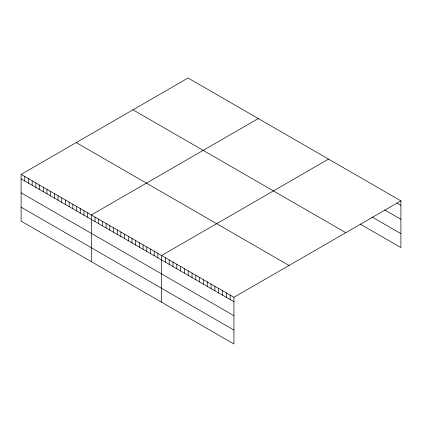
<?xml version="1.0" encoding="UTF-8"?>
<svg xmlns="http://www.w3.org/2000/svg" width="422" height="422" viewBox="0 0 422 422"><rect width="100%" height="100%" fill="white"/><g stroke="black" fill="none" stroke-linecap="round" stroke-linejoin="round"><path stroke-width="0.63" d="M21.1 174.407L233.93 297.283L233.93 343.993L21.1 221.117L21.1 174.407L188.07 78.007L400.9 200.883L400.9 247.593L360.093 224.035M258.306 118.556L91.331 214.956L91.331 261.666M328.538 159.105L161.568 255.505L161.568 302.215M233.93 297.283L400.9 200.883M397.091 203.156L400.9 205.356M384.579 209.871L400.9 219.292M372.062 217.008L400.9 233.656M132.972 109.82L345.797 232.696M76.203 142.594L289.028 265.47M21.1 178.881L233.93 301.756M21.1 192.817L233.93 315.693M21.1 207.181L233.93 330.057M230.122 295.083L230.122 299.557M226.313 292.884L226.313 297.357M222.505 290.684L222.505 295.163M218.696 288.49L218.696 292.963M214.888 286.29L214.888 290.763M211.079 284.09L211.079 288.564M207.271 281.891L207.271 286.364M203.462 279.691L203.462 284.164M199.653 277.491L199.653 281.97M195.845 275.297L195.845 279.77M192.036 273.097L192.036 277.57M188.228 270.898L188.228 275.371M184.419 268.698L184.419 273.171M180.611 266.498L180.611 270.971M176.802 264.299L176.802 268.777M172.994 262.104L172.994 266.577M169.185 259.905L169.185 264.378M165.377 257.705L165.377 262.178M157.87 253.369L157.87 257.847M154.172 251.238L154.172 255.711M150.48 249.101L150.48 253.575M146.782 246.97L146.782 251.443M143.084 244.834L143.084 249.307M139.387 242.703L139.387 247.176M135.689 240.566L135.689 245.04M131.996 238.43L131.996 242.908M128.299 236.299L128.299 240.772M124.601 234.163L124.601 238.636M120.903 232.031L120.903 236.505M117.21 229.895L117.21 234.368M113.513 227.764L113.513 232.237M109.815 225.628L109.815 230.101M106.117 223.491L106.117 227.97M102.425 221.36L102.425 225.833M98.727 219.224L98.727 223.697M95.029 217.093L95.029 221.566M87.639 212.82L87.639 217.298M83.941 210.689L83.941 215.162M80.243 208.552L80.243 213.026M76.546 206.421L76.546 210.894M72.853 204.285L72.853 208.758M69.155 202.154L69.155 206.627M65.457 200.017L65.457 204.491M61.76 197.881L61.76 202.36M58.067 195.75L58.067 200.223M54.369 193.614L54.369 198.087M50.672 191.482L50.672 195.956M46.974 189.346L46.974 193.819M43.281 187.215L43.281 191.688M39.584 185.079L39.584 189.552M35.886 182.942L35.886 187.421M32.188 180.811L32.188 185.284M28.496 178.675L28.496 183.148M24.798 176.544L24.798 181.017"/></g></svg>
